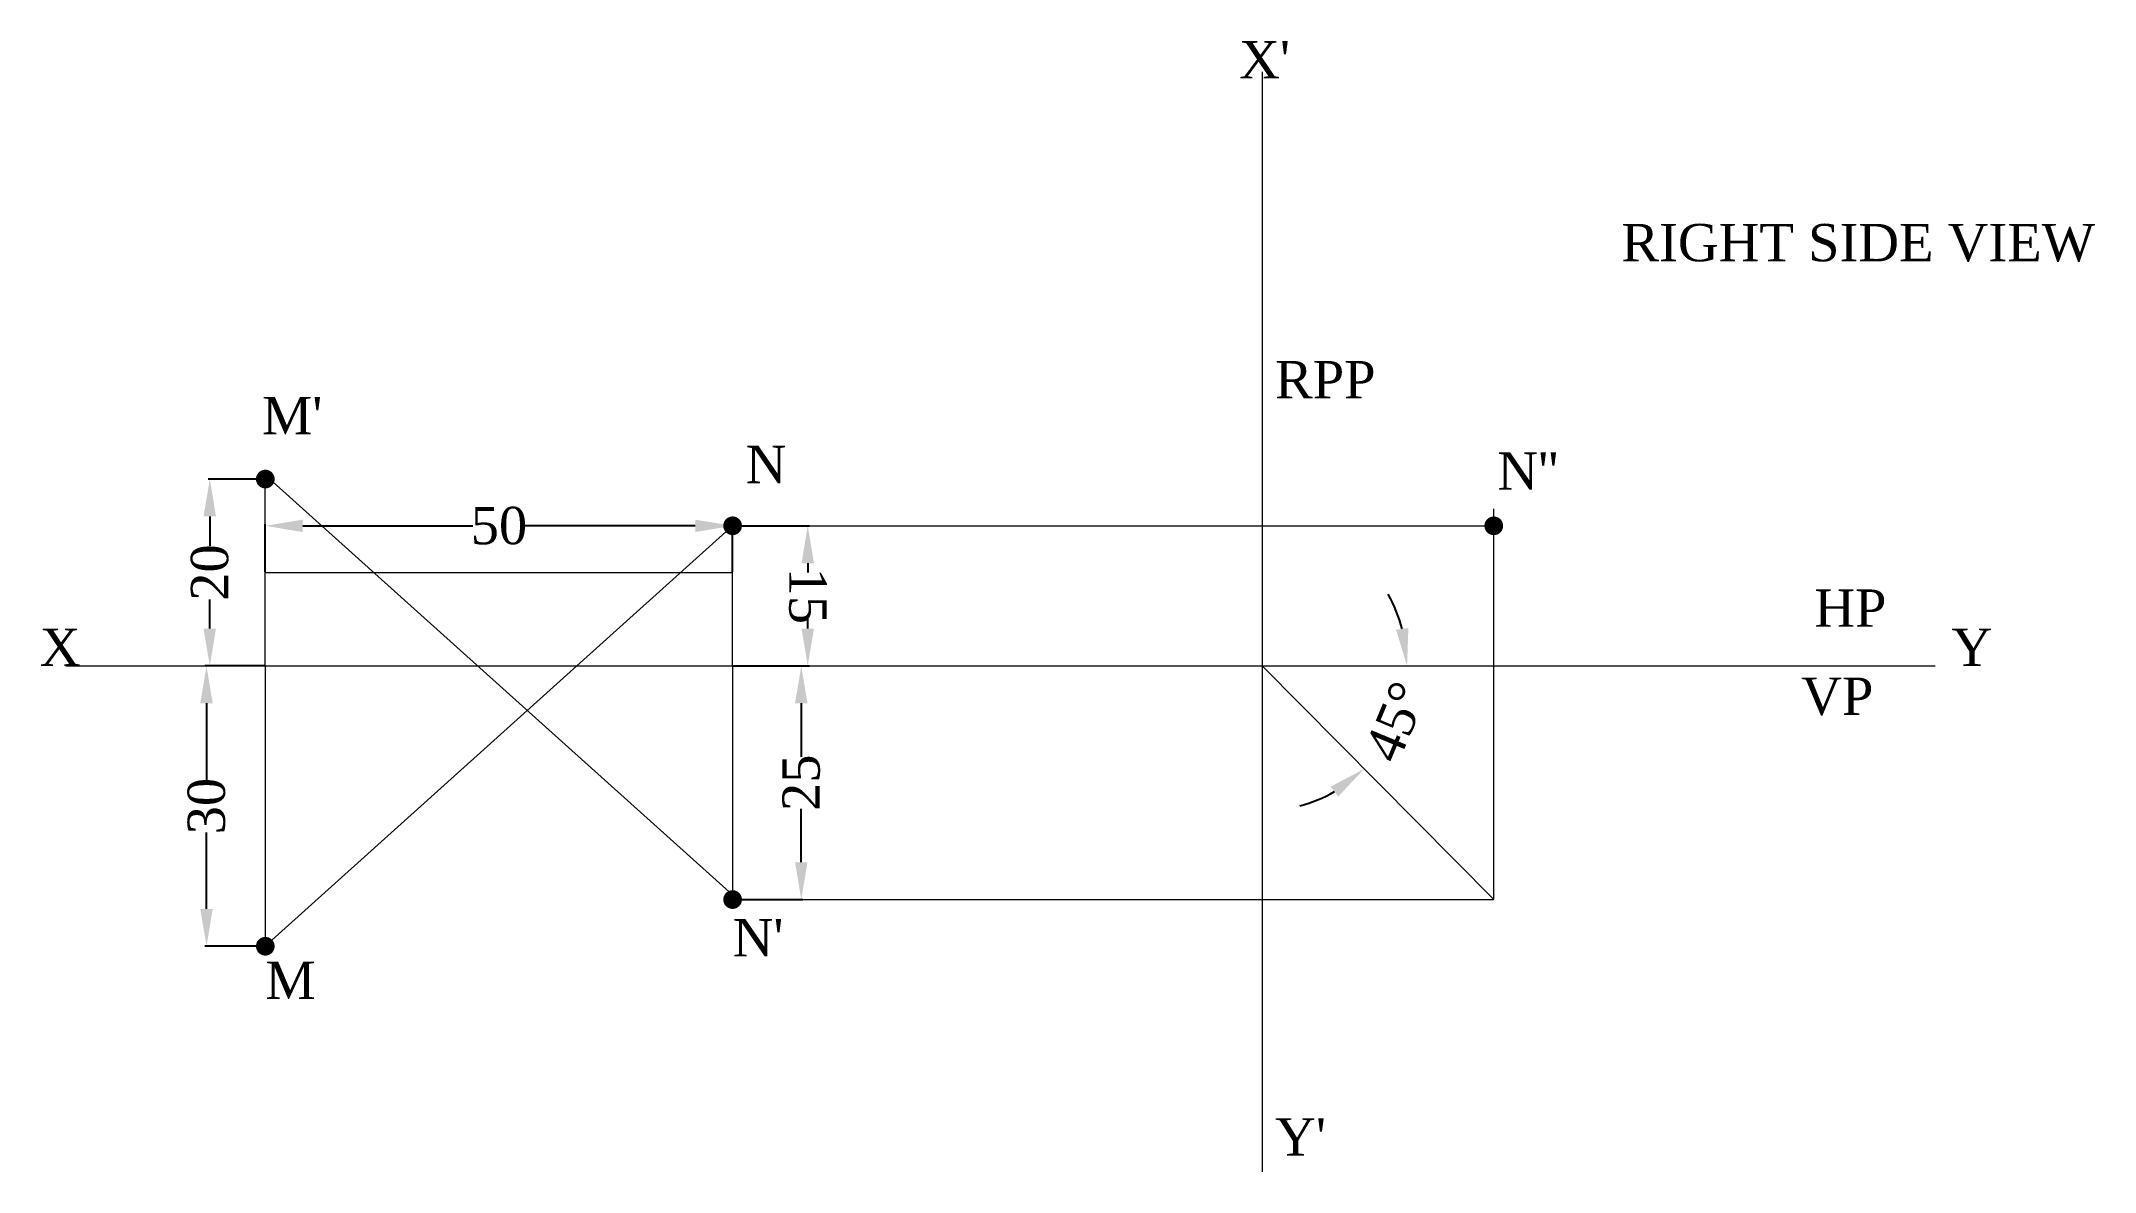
# Paper-space layout 'Layout7' of a CAD drawing. Header units: millimetres. Extents: x 24 to 244, y 22 to 144.
import ezdxf

# ---------------------------------------------------------------- set-up
doc = ezdxf.new("R2010")
doc.units = ezdxf.units.MM
doc.linetypes.add('CENTERX2', pattern=[101.6, 63.5, -12.7, 12.7, -12.7])
for name, color, linetype, lineweight in [('projection line', 250, 'Continuous', 5), ('text', 212, 'CENTERX2', 5), ('xy', 1, 'Continuous', 15)]:
    doc.layers.add(name, color=color, linetype=linetype, lineweight=lineweight)
doc.styles.get("Standard").update_dxf_attribs({"font": 'times.ttf', "height": 4})
doc.dimstyles.get("Standard").update_dxf_attribs({"dimtxt": 4, "dimasz": 4, "dimexe": 0.18, "dimexo": 0.0625, "dimgap": 0.09, "dimtad": 0, "dimtoh": 1, "dimdec": 0, "dimzin": 0, "dimdsep": 46, "dimtxsty": 'Standard', "dimcen": 0.09, "dimadec": 0, "dimazin": 0, "dimtfac": 1, "dimtdec": 0, "dimtofl": 0, "dimtmove": 0, "dimatfit": 3, "dimfxl": 1, "dimtolj": 1, "dimtzin": 0, "dimarcsym": 0})

# ---------------------------------------------------------------- blocks, each defined once
blk = doc.blocks.new('*D37')
at = {"layer": 'Defpoints', "color": 0, "transparency": 16777216}
for p in [(42.45, 96.65), (48.39, 96.65), (48.39, 76.65)]:
    blk.add_point(p, dxfattribs=at)
at = {"layer": 'projection line', "color": 0, "lineweight": -2, "transparency": 16777216}
for p, q in [((48.33, 96.65), (42.27, 96.65)), ((42.45, 92.65), (42.45, 89.52)), ((42.45, 80.65), (42.45, 83.77)), ((48.33, 76.65), (42.27, 76.65))]:
    blk.add_line(p, q, dxfattribs=at)
at = {"layer": 'projection line', "color": 0, "transparency": 16777216}
for points in [[(41.78, 92.65), (43.11, 92.65), (42.45, 96.65)], [(41.78, 80.65), (43.11, 80.65), (42.45, 76.65)]]:
    blk.add_solid(points, dxfattribs=at)
at = {"layer": 'projection line', "color": 0, "transparency": 16777216, "insert": (42.45, 86.65), "char_height": 4, "attachment_point": 5, "rotation": 90}
blk.add_mtext('\\A1;20', dxfattribs=at)
blk = doc.blocks.new('*D38')
at = {"layer": 'Defpoints', "color": 0, "transparency": 16777216}
for p in [(48.39, 76.65), (42.1, 46.65), (48.39, 46.65)]:
    blk.add_point(p, dxfattribs=at)
at = {"layer": 'projection line', "color": 0, "lineweight": -2, "transparency": 16777216}
for p, q in [((48.33, 76.65), (41.92, 76.65)), ((42.1, 72.65), (42.1, 64.46)), ((42.1, 50.65), (42.1, 58.83)), ((48.33, 46.65), (41.92, 46.65))]:
    blk.add_line(p, q, dxfattribs=at)
at = {"layer": 'projection line', "color": 0, "transparency": 16777216}
for points in [[(41.43, 72.65), (42.76, 72.65), (42.1, 76.65)], [(41.43, 50.65), (42.76, 50.65), (42.1, 46.65)]]:
    blk.add_solid(points, dxfattribs=at)
at = {"layer": 'projection line', "color": 0, "transparency": 16777216, "insert": (42.1, 61.65), "char_height": 4, "attachment_point": 5, "rotation": 90}
blk.add_mtext('\\A1;30', dxfattribs=at)
blk = doc.blocks.new('*D39')
at = {"layer": 'Defpoints', "color": 0, "transparency": 16777216}
for p in [(98.39, 91.65), (48.39, 86.65), (98.39, 86.65)]:
    blk.add_point(p, dxfattribs=at)
at = {"layer": 'projection line', "color": 0, "lineweight": -2, "transparency": 16777216}
for p, q in [((48.39, 86.71), (48.39, 91.83)), ((52.39, 91.65), (70.59, 91.65)), ((94.39, 91.65), (76.19, 91.65)), ((98.39, 86.71), (98.39, 91.83))]:
    blk.add_line(p, q, dxfattribs=at)
at = {"layer": 'projection line', "color": 0, "transparency": 16777216}
for points in [[(52.39, 92.31), (52.39, 90.98), (48.39, 91.65)], [(94.39, 92.31), (94.39, 90.98), (98.39, 91.65)]]:
    blk.add_solid(points, dxfattribs=at)
at = {"layer": 'projection line', "color": 0, "transparency": 16777216, "insert": (73.39, 91.65), "char_height": 4, "attachment_point": 5}
blk.add_mtext('\\A1;50', dxfattribs=at)
blk = doc.blocks.new('*D40')
at = {"layer": 'Defpoints', "color": 0, "transparency": 16777216}
for p in [(98.39, 91.65), (98.39, 76.65), (106.43, 76.65)]:
    blk.add_point(p, dxfattribs=at)
at = {"layer": 'projection line', "color": 0, "lineweight": -2, "transparency": 16777216}
for p, q in [((98.45, 91.65), (106.61, 91.65)), ((106.43, 87.65), (106.43, 86.65)), ((106.43, 80.65), (106.43, 81.64)), ((98.45, 76.65), (106.61, 76.65))]:
    blk.add_line(p, q, dxfattribs=at)
at = {"layer": 'projection line', "color": 0, "transparency": 16777216}
for points in [[(107.1, 87.65), (105.77, 87.65), (106.43, 91.65)], [(107.1, 80.65), (105.77, 80.65), (106.43, 76.65)]]:
    blk.add_solid(points, dxfattribs=at)
at = {"layer": 'projection line', "color": 0, "transparency": 16777216, "insert": (106.43, 84.15), "char_height": 4, "attachment_point": 5, "rotation": 270.0003}
blk.add_mtext('\\A1;15', dxfattribs=at)
blk = doc.blocks.new('*D41')
at = {"layer": 'Defpoints', "color": 0, "transparency": 16777216}
for p in [(98.39, 76.65), (98.39, 51.65), (105.74, 51.65)]:
    blk.add_point(p, dxfattribs=at)
at = {"layer": 'projection line', "color": 0, "lineweight": -2, "transparency": 16777216}
for p, q in [((98.46, 76.65), (105.92, 76.65)), ((105.74, 72.65), (105.74, 66.93)), ((105.74, 55.65), (105.74, 61.36)), ((98.46, 51.65), (105.92, 51.65))]:
    blk.add_line(p, q, dxfattribs=at)
at = {"layer": 'projection line', "color": 0, "transparency": 16777216}
for points in [[(105.07, 72.65), (106.4, 72.65), (105.74, 76.65)], [(105.07, 55.65), (106.4, 55.65), (105.74, 51.65)]]:
    blk.add_solid(points, dxfattribs=at)
at = {"layer": 'projection line', "color": 0, "transparency": 16777216, "insert": (105.74, 64.15), "char_height": 4, "attachment_point": 5, "rotation": 90}
blk.add_mtext('\\A1;25', dxfattribs=at)
blk = doc.blocks.new('*D42')
at = {"layer": 'Defpoints', "color": 0, "transparency": 16777216}
for p in [(27.06, 76.65), (155.04, 76.65), (227.06, 76.65), (168.46, 68.85), (190.25, 41.15)]:
    blk.add_point(p, dxfattribs=at)
at = {"layer": 'projection line', "color": 0, "lineweight": -2, "transparency": 16777216}
for start, end in [(14.8102, 29.6204), (285.1451, 299.9553)]:
    blk.add_arc((155.04, 76.65), 15.52, start, end, dxfattribs=at)
at = {"layer": 'projection line', "color": 0, "transparency": 16777216}
for points in [[(170.7, 80.7), (169.38, 80.53), (170.56, 76.65)], [(162.38, 63.73), (163.19, 62.67), (165.97, 65.63)]]:
    blk.add_solid(points, dxfattribs=at)
at = {"layer": 'projection line', "color": 0, "transparency": 16777216, "insert": (169.36, 70.68), "char_height": 4, "attachment_point": 5, "rotation": 67.3827}
blk.add_mtext('\\A1;45°', dxfattribs=at)

psp = doc.layouts.new('Layout7')

# ---------------------------------------------------------------- linework, layer by layer
at = {"layer": 'projection line'}
for p, q in [((155.04, 140.23), (155.04, 22.5)), ((48.39, 76.65), (48.39, 96.65)), ((48.89, 96.65), (98.39, 52.15)), ((179.84, 51.65), (179.84, 93.45)), ((48.39, 46.65), (98.39, 91.65)), ((98.39, 76.65), (98.39, 91.65)), ((98.39, 91.65), (180.34, 91.65)), ((48.39, 86.65), (98.39, 86.65)), ((48.39, 76.65), (48.39, 46.65)), ((98.39, 76.65), (98.39, 51.65)), ((155.04, 76.65), (179.84, 51.65)), ((98.39, 51.65), (179.84, 51.65))]:
    psp.add_line(p, q, dxfattribs=at)
at = {"layer": 'projection line', "const_width": 1}
for points in [[(47.89, 96.65, 1), (48.89, 96.65, 1)], [(97.89, 91.65, 1), (98.89, 91.65, 1)], [(179.34, 91.65, 1), (180.34, 91.65, 1)], [(97.89, 51.65, 1), (98.89, 51.65, 1)], [(47.89, 46.65, 1), (48.89, 46.65, 1)]]:
    psp.add_lwpolyline(points, format="xyb", close=True, dxfattribs=at)
at = {"layer": 'xy'}
psp.add_line((27.06, 76.65), (227.06, 76.65), dxfattribs=at)

# ---------------------------------------------------------------- texts
at = {"layer": 'text'}
for s, p in [("X'", (152.59, 139.53)), ('RIGHT SIDE VIEW', (193.5, 119.96)), ('RPP', (156.44, 105.29)), ("M'", (48.04, 101.45)), ('N', (99.79, 96.21)), ("N''", (180.22, 95.51)), ('HP', (214.13, 80.84)), ('X', (24.26, 76.65)), ('Y', (228.82, 76.65)), ('VP', (212.73, 71.41)), ("N'", (98.39, 45.56)), ('M', (48.39, 41.01)), ("Y'", (156.44, 24.25))]:
    psp.add_text(s, height=4, dxfattribs=at).set_placement(p)

# ---------------------------------------------------------------- dimensions: what is measured, and where the dimension line sits
at = {"layer": 'projection line'}
for base, p1, p2, picture, middle in [((42.45, 96.65), (48.39, 76.65), (48.39, 96.65), '*D37', (42.45, 86.65)), ((42.1, 46.65), (48.39, 76.65), (48.39, 46.65), '*D38', (42.1, 61.65)), ((105.74, 51.65), (98.39, 76.65), (98.39, 51.65), '*D41', (105.74, 64.15))]:
    dim = psp.add_linear_dim(base=base, p1=p1, p2=p2, angle=90, dimstyle='Standard', dxfattribs=at)
    dim.commit()
    dim.dimension.update_dxf_attribs({"geometry": picture, "text_midpoint": middle})
dim = psp.add_linear_dim(base=(98.39, 91.65), p1=(48.39, 86.65), p2=(98.39, 86.65), dimstyle='Standard', dxfattribs=at)
dim.commit()
dim.dimension.update_dxf_attribs({"geometry": '*D39', "text_midpoint": (73.39, 91.65)})
dim = psp.add_aligned_dim(p1=(98.39, 91.65), p2=(98.39, 76.65), distance=8.04, dimstyle='Standard', dxfattribs=at)
dim.commit()
dim.dimension.update_dxf_attribs({"geometry": '*D40', "text_midpoint": (106.43, 84.15)})
dim = psp.add_angular_dim_2l(base=(168.46, 68.85), line1=((155.04, 76.65), (190.25, 41.15)), line2=((27.06, 76.65), (227.06, 76.65)), dimstyle='Standard', dxfattribs=at)
dim.commit()
dim.dimension.update_dxf_attribs({"geometry": '*D42', "text_midpoint": (169.36, 70.68)})

doc.saveas('drawing.dxf')
